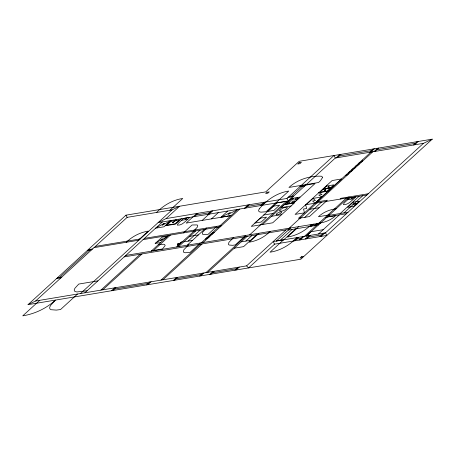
<?xml version="1.0" encoding="UTF-8"?>
<svg xmlns="http://www.w3.org/2000/svg" width="455" height="455" viewBox="0 0 455 455"><rect width="100%" height="100%" fill="white"/><g stroke="black" fill="none" stroke-linecap="round" stroke-linejoin="round"><path stroke-width="0.68" d="M318.335 225.066L318.745 223.291L346.352 198.073L349.139 196.924L306.312 236.048M55.442 300.09L50.579 305.413L49.686 307.335L49.805 308.763L50.954 309.701L56.306 310.1L60.521 309.559L77.521 294.027M28.022 304.657L125.978 215.169L265.72 191.896L299.197 161.309L432.25 139.15L300.818 259.219L28.022 304.657L35.592 301.011L246.599 265.862L285.899 229.957L290.626 227.978L276.316 241.048M59.611 277.436L89.533 250.096M35.592 301.011L127.155 217.365L172.047 209.886L179.623 206.234L166.109 218.582L158.078 222.649L288.322 200.956L286.98 198.448L166.109 218.582M39.756 300.317L22.75 315.85C34.506 313.939 45.705 308.74 54.634 300.829M156.583 212.462C163.618 205.256 172.735 199.978 182.762 198.465L169.857 210.25M126.336 242.27C132.268 236.418 139.992 232.425 148.239 231.123L138.195 240.297M80.49 293.532L172.047 209.886M84.863 292.804L162.452 221.921M171.256 220.453L165.449 225.765L175.562 224.082L181.374 218.77M100.902 290.131L140.203 254.226M102.779 289.818L142.079 253.913M155.161 243.47L162.014 237.209L167.486 236.299L160.336 240.786L162.429 238.875L155.161 243.47L160.632 242.56M151.168 251.206L168.526 235.394M153.107 250.881L170.403 235.081M187.796 219.276L189.849 217.399L183.604 218.44L178.161 223.428L177.291 225.111C181.511 225.731 184.923 221.801 187.796 219.276L181.551 220.317M111.498 290.756L114.7 287.833M193.011 216.83L186.158 223.092L231.038 215.624M193.165 216.802L196.822 213.463M112.669 290.557L115.866 287.64M194.336 216.608L197.993 213.27M183.382 232.92L192.05 224.998L197.106 224.924L197.715 225.418L197.305 227.193L193.364 231.259M207.935 214.345L211.592 211.006M202.128 220.436L208.981 214.174M209.107 214.151L212.764 210.807M178.974 243.874L179.281 243.59M179.27 243.823L177.626 245.325L178.576 245.171M179.577 243.544L181.232 242.032L182.188 241.872M176.688 246.951L193.984 231.151M178.559 246.644L195.86 230.839M211.501 218.872L218.36 212.61M188.086 241.133L200.132 230.128M187.21 245.2L204.403 229.417M206.729 228.006L202.754 232.113L202.338 233.915L202.953 234.416L208.083 234.342L216.864 226.317M188.478 244.989L183.831 249.789L183.348 251.888L184.065 252.48L185.424 252.758L190.065 252.388L200.319 243.015M146.698 284.893L149.9 281.969M227.733 211.052L220.874 217.314L230.435 212.377L228.126 214.487L237.891 209.363L219.879 225.816L220.379 226.755M147.875 284.693L151.071 281.776M201.212 242.868L218.508 227.068L221.75 225.504L144.428 238.386M161.019 280.115L200.319 244.21M203.084 242.555L239.774 209.038M162.896 279.802L202.196 243.897M244.409 208.271L248.066 204.932M245.581 208.071L249.238 204.733M173.344 280.451L176.54 277.533M174.515 280.257L177.712 277.34M260.601 205.569L264.258 202.23M261.773 205.376L265.43 202.037M233.625 237.47L228.933 242.316L228.438 244.454L229.172 245.046L232.579 245.302L235.258 244.961L245.649 235.468M199.608 276.077L202.805 273.159M200.78 275.884L203.976 272.96M286.98 198.448L333.97 155.519L335.312 158.027L423.44 143.348L432.25 139.15M205.944 272.636L245.251 236.731M207.821 272.323L247.128 236.418M291.263 196.406L302.245 186.368M249.732 234.786L286.451 201.264M262.552 224.497L335.312 158.027M336.097 157.896L339.748 154.558M245.871 241.065L251.814 235.633M337.269 157.703L340.92 154.359M209.766 274.388L212.963 271.464M210.938 274.194L214.134 271.271M256.501 234.854L243.601 246.644L234.228 248.202M259.026 233.239L249.243 242.174C257.172 240.934 264.554 237.027 270.219 231.373M293.685 203.078L315.036 183.575L300.601 186.004M306.232 204.67L313.086 198.408M234.934 270.196L238.13 267.273M236.105 269.997L239.302 267.079M369.562 152.323L373.219 148.984M370.734 152.124L374.385 148.785M305.606 204.773L314.997 203.209L341.512 178.974L332.139 180.538L295.096 214.39L304.469 212.832L303.53 209.038L306.721 208.509L305.606 204.79M370.967 152.089L298.435 218.349L309.417 216.569L327.395 200.206L318.142 201.747M289.124 228.228L300.266 218.047M300.266 218.093L372.844 151.777M373.959 151.589L377.616 148.25M375.13 151.396L378.787 148.051M274.575 244.153L273.193 241.571L325.479 232.841L326.838 235.445L274.575 244.153L248.555 267.927L246.599 265.862M304.839 217.331L321.366 202.236M280.104 240.365L292.053 229.445M283.556 239.842L270.043 252.195C280.382 250.654 289.687 245.057 296.899 237.618M295.756 228.825L283.806 239.745L276.401 240.979M298.838 226.607L287.401 237.055C296.501 235.65 304.901 231.043 311.357 224.525M293.799 240.951L297.564 237.51M309.963 226.459L312.249 224.372M340.152 199.102L341.068 198.272L368.283 193.739M294.971 240.758L298.742 237.311M311.135 226.266L313.421 224.179M314.678 225.674L316.964 223.587M299.111 240.064L302.876 236.623M315.85 225.481L318.136 223.394M300.277 239.87L304.048 236.429M304.44 236.361L316.464 225.379L320.621 222.978L125.762 255.437M306.306 236.054L311.055 231.714L323.181 229.695M305.225 239.046L308.996 235.605M306.403 238.852L310.168 235.406M353.859 198.738L355.912 196.861L349.662 197.902L344.225 202.89L343.354 204.579C347.575 205.194 350.981 201.269 353.859 198.738L347.609 199.779M413.498 145.003L417.155 141.664M414.67 144.809L418.327 141.471M340.249 213.497L359.08 196.293M318.426 234.035L339.407 214.868M353.296 204.255L353.95 204.056L352.898 204.568L354.235 203.92L353.461 204.05M343.991 212.912L362.891 195.639M319.905 236.6L323.676 233.159M321.076 236.407L324.842 232.966M325.456 232.863L423.44 143.348M291.063 205.996L294.436 202.953L284.284 204.648L280.911 207.685L291.12 205.984L272.71 222.802L251.268 226.385L276.964 202.913L286.337 201.349M205.324 239.114L207.918 238.147L206.758 237.8L209.345 236.833L208.191 236.492L210.784 235.525L209.624 235.184L212.212 234.217L211.057 233.876L213.645 232.909L212.491 232.568L214.362 232.255M339.094 156.031L371.388 150.65M376.956 149.723L415.324 143.331M347.085 175.306L345.214 175.619L348.786 173.753L348.61 172.513L352.187 170.648L352.011 169.408L355.583 167.542L355.406 166.302L358.978 164.443L358.802 163.203L362.379 161.337L362.203 160.097M299.743 186.789L304.742 185.953M288.76 196.822L293.759 195.986M287.901 197.601L292.906 196.77M318.83 192.692L328.209 191.128M196.162 214.942L209.761 212.673M247.406 206.405L262.433 203.903M312.46 198.511L321.833 196.952L318.813 195.07L321.998 194.535L318.824 192.704M221.397 217.177L230.645 215.636M316.771 202.998L346.352 198.073M366.918 194.968L347.768 198.175L347.267 197.237M263.707 215.027L273.102 213.458M309.935 209.255L319.091 207.73M271.487 216.335L281.645 214.641M95.362 246.405L140.254 238.932M93.992 247.662L138.883 240.183M143.058 239.637L218.508 227.068M88.202 249.681L92.575 248.953M336.2 208.748C329.659 209.556 323.3 212.201 318.449 216.711L329.494 214.874M87.349 250.46L91.722 249.732M189.837 236.344L198.38 234.917M328.891 215.425L348.064 212.195M158.198 244.824L163.561 244.238L164.585 244.449L165.182 245.563L162.469 248.976L151.691 250.768M327.293 216.887L346.431 213.696M325.188 217.405L335.727 215.653C331.121 219.947 325.069 222.432 318.853 223.195M180.845 242.384L181.812 242.214M183.814 241.844L192.465 240.399M180.533 243.385L178.525 243.488L177.365 244.341L178.508 243.488L177.598 244.329L180.22 243.664M177.99 244.995L178.946 244.835M201.633 242.487L203.51 242.174M312.278 225.225L315.821 224.633M124.164 256.899L285.899 229.957M288.339 230.065L316.464 225.379M241.178 241.85L250.557 240.286M57.421 277.8L61.795 277.072M56.562 278.585L60.942 277.857M296.853 239.034L300.994 238.346M308.285 237.129L321.787 234.882M97.927 280.866L78.749 284.062L74.938 288.231L74.233 289.738L74.33 290.859L75.234 291.598L76.929 291.945L87.104 290.756M114.268 289.101L148.296 283.431M176.113 278.796L201.207 274.621M212.536 272.733L236.532 268.734M313.04 198.414L315.423 200.581L312.613 201.047L314.979 203.214M125.978 215.169L127.155 217.365M290.216 201.798L289.482 202.668L287.361 203.385C286.923 202.429 289.101 201.69 290.017 201.684L290.216 201.798M293.412 198.875L292.679 199.745L290.557 200.462C290.125 199.506 292.298 198.767 293.213 198.761L293.412 198.875M294.59 201.064L293.856 201.94L291.735 202.657C291.297 201.701 293.475 200.962 294.391 200.956L294.59 201.064M297.792 198.147L297.058 199.017L294.931 199.734C294.499 198.778 296.671 198.039 297.587 198.033L297.792 198.147M276.225 214.254L276.549 214.868L278.341 214.572L281.127 213.071L281.804 211.95L279.649 212.041L277.527 213.059L276.225 214.254M324.728 190.258L325.467 189.985L324.728 190.258M328.214 187.073L328.948 186.8L328.214 187.073M172.582 222.62C173.48 223.337 174.447 221.136 172.582 222.62M324.466 190.326C325.37 191.043 326.332 188.842 324.466 190.326M327.947 187.142C328.851 187.858 329.818 185.657 327.947 187.142M172.843 222.552L173.582 222.279L172.843 222.552M279.774 210.489L279.899 211.2C282.566 211.512 285.45 209.96 287.162 207.952A4.175 1.234 -25.5 0 0 286.718 207.139L284.335 207.531A4.175 1.234 -25.5 0 0 281.503 208.896L279.774 210.489M259.253 208.902L258.639 210.221L258.724 211.205L259.509 211.848L260.999 212.155L266.09 211.751L288.743 191.06C277.01 192.795 266.715 199.916 259.253 208.902M322.356 177.774L320.519 180.607L318.597 182.5L288.953 187.437C297.633 179.509 309.918 175.602 321.526 176.233L322.276 176.841L322.356 177.774M164.409 223.251L162.082 225.384L170.835 220.527L163.982 226.789L155.593 228.188L164.409 223.251M170.995 221.329L166.803 225.157L175.232 223.752L179.424 219.924L170.995 221.329M175.397 220.129L173.799 221.591L174.737 221.431L176.335 219.97L175.397 220.129M185.373 218.781L185.031 219.1L186.368 218.616L185.373 218.781M299.202 162.702L297.758 164.027L299.913 163.663L301.358 162.344L299.202 162.702M267.113 192.237L265.669 193.557L267.824 193.199L269.269 191.879L267.113 192.237M260.209 218.178L254.845 223.075L261.187 222.023L266.55 217.12L260.209 218.178M273.284 206.217L267.523 211.478L273.864 210.42L279.626 205.16L273.284 206.217M291.297 198.517L284.898 204.358L293.651 202.902L300.044 197.055L291.297 198.517M323.158 189.314L319.905 192.289L326.935 191.117L330.188 188.143L323.158 189.314M326.741 186.027L323.488 189.001L330.518 187.83L333.771 184.855L326.741 186.027M329.301 187.904L328.612 188.535L330.802 188.165L331.485 187.54L329.301 187.904M351.436 198.249L351.089 198.562L352.432 198.079L351.436 198.249M353.342 202.145L347.631 207.366L353.603 206.371L359.313 201.15L353.342 202.145M355.446 203.675L354.758 204.301L356.947 203.937L357.63 203.311L355.446 203.675M301.46 256.717L300.01 258.036L301.819 257.735L303.263 256.415L301.46 256.717"/></g></svg>
